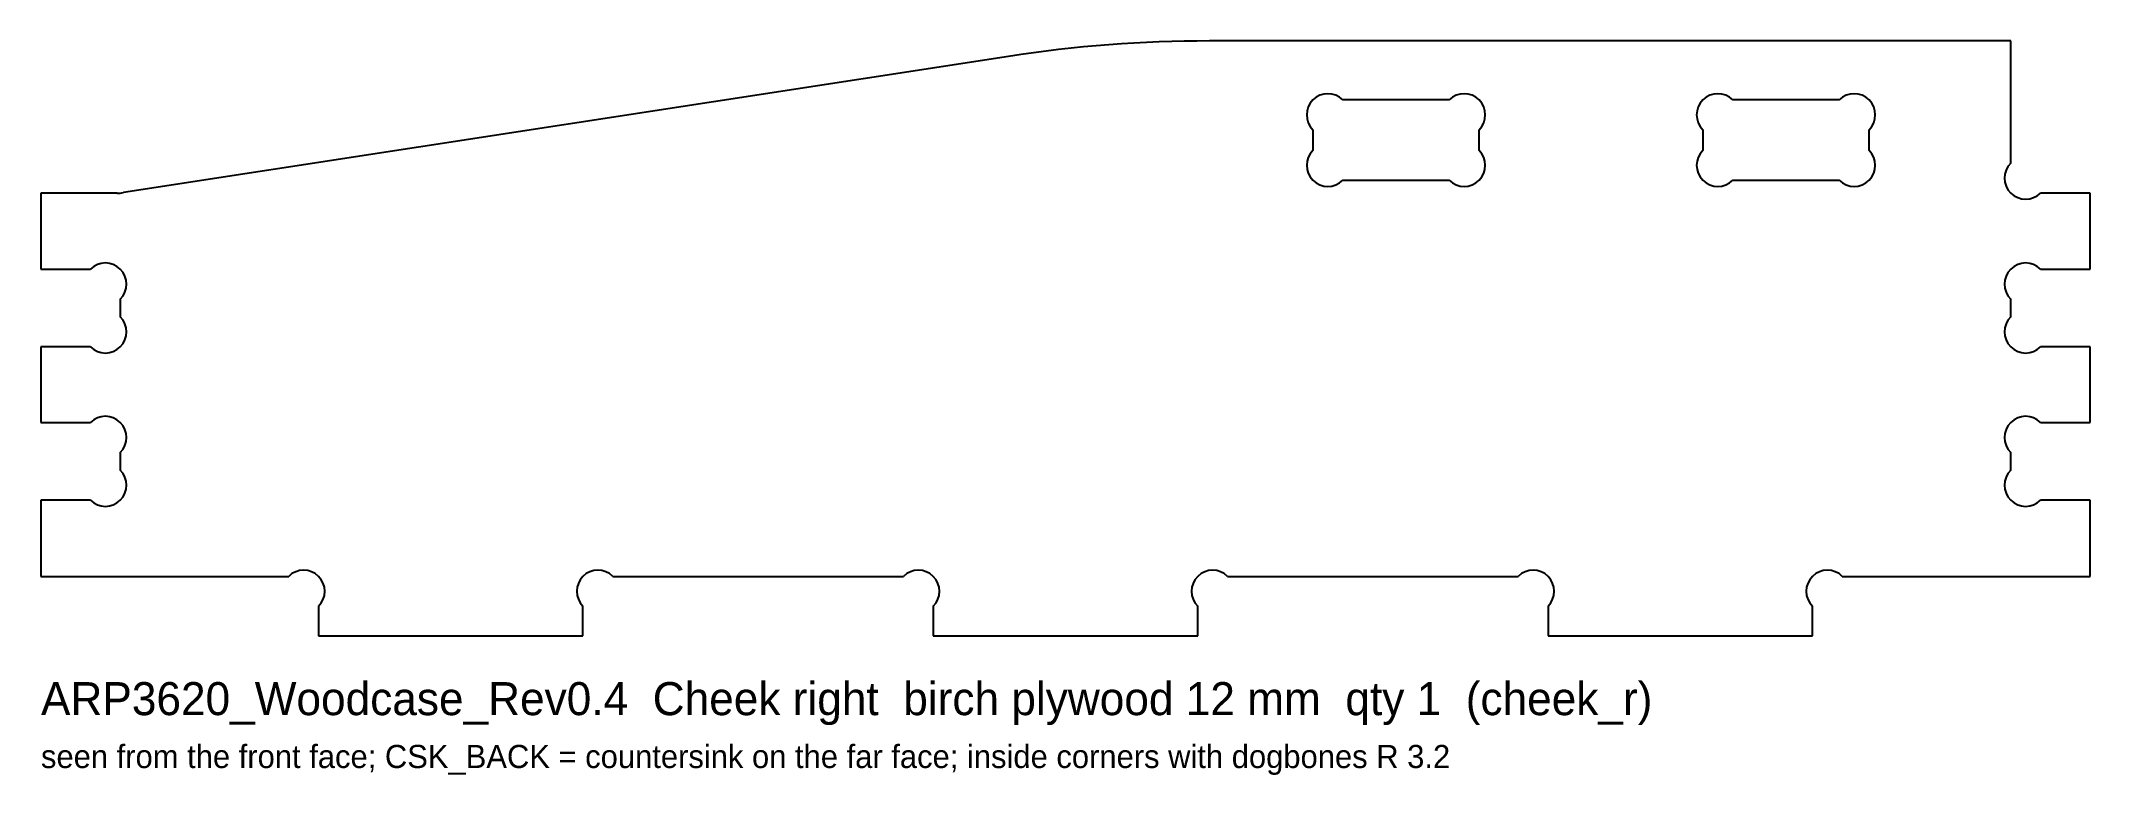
# Model space of a CAD drawing. Header units: millimetres. Extents: x 0 to 310, y -21 to 90.
import ezdxf

# ---------------------------------------------------------------- set-up
doc = ezdxf.new("R2010")
doc.units = ezdxf.units.MM
for name, color, linetype in [('CUTOUT', 1, 'CONTINUOUS'), ('NOTE', 8, 'CONTINUOUS'), ('OUTLINE', 7, 'CONTINUOUS')]:
    doc.layers.add(name, color=color, linetype=linetype)

msp = doc.modelspace()

# ---------------------------------------------------------------- linework, layer by layer
at = {"layer": 'CUTOUT'}
for p, q in [((213.0495, 81.075), (196.9505, 81.075)), ((272.0495, 81.075), (255.9505, 81.075)), ((192.425, 76.5495), (192.425, 73.4505)), ((217.575, 73.4505), (217.575, 76.5495)), ((251.425, 76.5495), (251.425, 73.4505)), ((276.575, 73.4505), (276.575, 76.5495)), ((196.9505, 68.925), (213.0495, 68.925)), ((255.9505, 68.925), (272.0495, 68.925))]:
    msp.add_line(p, q, dxfattribs=at)
for centre, start, end in [((194.6877, 78.8123), 45, 225), ((215.3123, 78.8123), 315, 135), ((253.6877, 78.8123), 45, 225), ((274.3123, 78.8123), 315, 135), ((194.6877, 71.1877), 135, 315), ((215.3123, 71.1877), 225, 45), ((253.6877, 71.1877), 135, 315), ((274.3123, 71.1877), 225, 45)]:
    msp.add_arc(centre, 3.2, start, end, dxfattribs=at)
at = {"layer": 'OUTLINE'}
for p, q in [((298, 90), (176.7946, 90)), ((298, 71.5255), (298, 90)), ((146.3832, 87.6743), (12.4823, 67.0742)), ((11.512, 67), (0, 67)), ((0, 67), (0, 55.475)), ((310, 67), (302.5255, 67)), ((310, 55.475), (310, 67)), ((0, 55.475), (7.4745, 55.475)), ((302.5255, 55.475), (310, 55.475)), ((12, 50.9495), (12, 48.2505)), ((298, 48.2505), (298, 50.9495)), ((7.4745, 43.725), (0, 43.725)), ((0, 43.725), (0, 32.275)), ((310, 43.725), (302.5255, 43.725)), ((310, 32.275), (310, 43.725)), ((0, 32.275), (7.4745, 32.275)), ((302.5255, 32.275), (310, 32.275)), ((12, 27.7495), (12, 25.0505)), ((298, 25.0505), (298, 27.7495)), ((7.4745, 20.525), (0, 20.525)), ((0, 20.525), (0, 9)), ((310, 20.525), (302.5255, 20.525)), ((310, 9), (310, 20.525)), ((0, 9), (37.4745, 9)), ((86.5255, 9), (130.4745, 9)), ((179.5255, 9), (223.4745, 9)), ((272.5255, 9), (310, 9)), ((42, 4.4745), (42, 0)), ((82, 0), (82, 4.4745)), ((135, 4.4745), (135, 0)), ((175, 0), (175, 4.4745)), ((228, 4.4745), (228, 0)), ((268, 0), (268, 4.4745)), ((42, 0), (82, 0)), ((135, 0), (175, 0)), ((228, 0), (268, 0))]:
    msp.add_line(p, q, dxfattribs=at)
for centre, radius, start, end in [((176.7946, -110), 200, 90, 98.7462), ((300.2627, 69.2627), 3.2, 135, 315), ((11.756, 70.1907), 3.2, 265.6269, 283.1192), ((9.7373, 53.2123), 3.2, 315, 135), ((300.2627, 53.2123), 3.2, 45, 225), ((9.7373, 45.9877), 3.2, 225, 45), ((300.2627, 45.9877), 3.2, 135, 315), ((9.7373, 30.0123), 3.2, 315, 135), ((300.2627, 30.0123), 3.2, 45, 225), ((9.7373, 22.7877), 3.2, 225, 45), ((300.2627, 22.7877), 3.2, 135, 315), ((39.7373, 6.7373), 3.2, 315, 135), ((84.2627, 6.7373), 3.2, 45, 225), ((132.7373, 6.7373), 3.2, 315, 135), ((177.2627, 6.7373), 3.2, 45, 225), ((225.7373, 6.7373), 3.2, 315, 135), ((270.2627, 6.7373), 3.2, 45, 225)]:
    msp.add_arc(centre, radius, start, end, dxfattribs=at)

# ---------------------------------------------------------------- texts
at = {"layer": 'NOTE'}
for s, height, p in [('ARP3620_Woodcase_Rev0.4  Cheek right  birch plywood 12 mm  qty 1  (cheek_r)', 5, (0, -12)), ('seen from the front face; CSK_BACK = countersink on the far face; inside corners with dogbones R 3.2', 3.5, (0, -20))]:
    msp.add_text(s, height=height, dxfattribs=at).set_placement(p)

doc.saveas('drawing.dxf')
